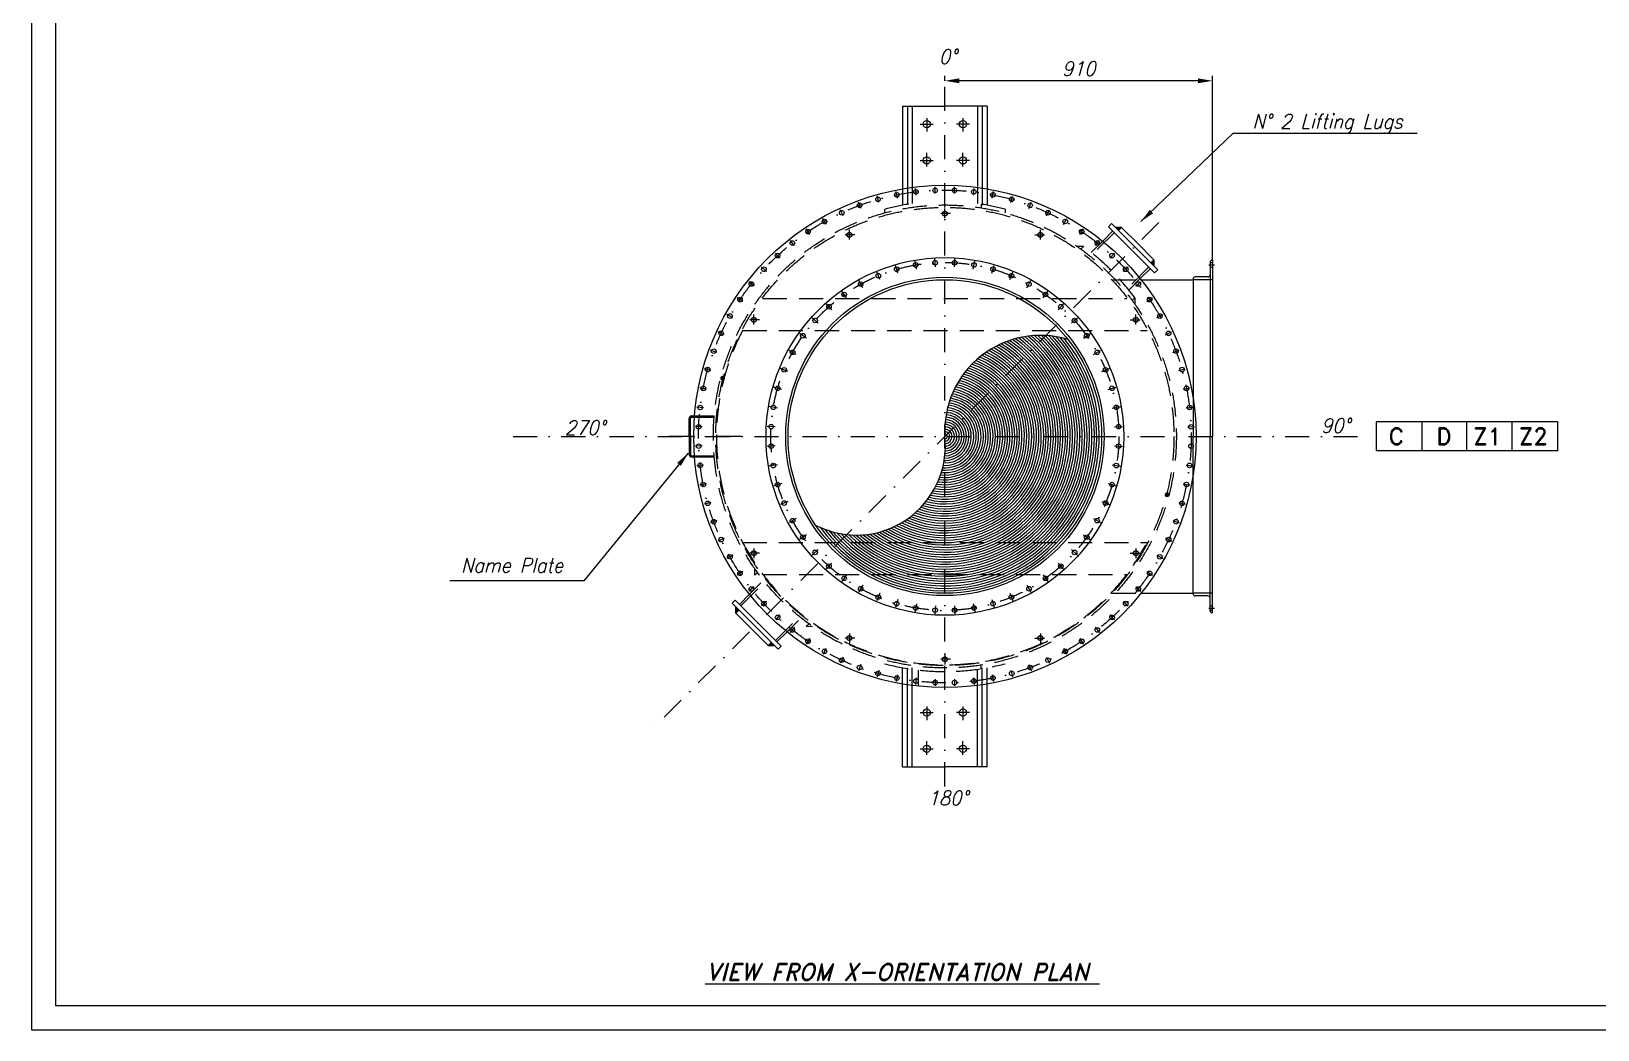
# Model space of a CAD drawing. Extents: x -16931 to 6849, y 1865 to 18685.
# Drawn here: x -16931 to -10437, y 1865 to 6005 of the extents above; entities that cross this region are included whole.
import ezdxf

# ---------------------------------------------------------------- set-up
doc = ezdxf.new("R2010")
doc.units = 0
doc.header["$LTSCALE"] = 200
doc.header["$MEASUREMENT"] = 0
doc.linetypes.add('DASHDOT', pattern=[1, 0.5, -0.25, 0, -0.25])
doc.linetypes.add('DASHED', pattern=[0.75, 0.5, -0.25])
doc.layers.get('0').update_dxf_attribs({"linetype": 'CONTINUOUS'})
doc.layers.get('Defpoints').update_dxf_attribs({"linetype": 'CONTINUOUS'})
for name, color, linetype in [('1', 4, 'CONTINUOUS'), ('ASSIEME', 7, 'CONTINUOUS'), ('QUOTA', 2, 'CONTINUOUS'), ('TABELLE', 3, 'CONTINUOUS')]:
    doc.layers.add(name, color=color, linetype=linetype)
doc.styles.add('PIERO', font='Romand', dxfattribs={"height": 3.5})
doc.styles.add('ROMANS', font='romans.shx', dxfattribs={"width": 0.9, "oblique": 15, "height": 60})
doc.dimstyles.get("Standard").update_dxf_attribs({"dimscale": 0, "dimtxt": 60, "dimasz": 18.75, "dimexe": 5, "dimexo": 0.0625, "dimgap": 5, "dimtad": 1, "dimdec": 0, "dimrnd": 0.5, "dimdsep": 46, "dimtxsty": 'ROMANS', "dimcen": 2.5, "dimaunit": 1, "dimadec": 0, "dimazin": 0, "dimtfac": 0.9, "dimtdec": 0, "dimtix": 1, "dimtmove": 2, "dimatfit": 3, "dimfxl": 1, "dimtolj": 1, "dimarcsym": 0})

# ---------------------------------------------------------------- blocks, each defined once
blk = doc.blocks.new('*D36')
at = {"layer": 'Defpoints', "color": 0, "linetype": 'Continuous'}
for p in [(-13143.5, 5800.1), (-13143.5, 5800.1), (-12033.9, 5056.7)]:
    blk.add_point(p, dxfattribs=at)
at = {"layer": 'QUOTA', "color": 1, "linetype": 'Continuous'}
for p, q in [((-13143.5, 5800.2), (-13143.5, 5820.1)), ((-12033.9, 5056.8), (-12033.9, 5820.1))]:
    blk.add_line(p, q, dxfattribs=at)
at = {"layer": 'QUOTA', "color": 0, "linetype": 'Continuous'}
blk.add_line((-12093.9, 5800.1), (-13083.5, 5800.1), dxfattribs=at)
for points in [[(-13083.5, 5810.1), (-13083.5, 5790.1), (-13143.5, 5800.1)], [(-12093.9, 5810.1), (-12093.9, 5790.1), (-12033.9, 5800.1)]]:
    blk.add_solid(points, dxfattribs=at)
at = {"layer": 'QUOTA', "color": 0, "linetype": 'Continuous', "insert": (-12588.7, 5850.1), "char_height": 60, "attachment_point": 5, "style": 'ROMANS'}
blk.add_mtext('\\A1;910', dxfattribs=at)

msp = doc.modelspace()

# ---------------------------------------------------------------- hatches: boundary and pattern name
at = {"layer": 'ASSIEME', "linetype": 'Continuous'}
for points in [[(-12435.9, 5191.7), (-12423.6, 5179.4), (-12410.9, 5192.2)], [(-12276.6, 5057.8), (-12289.3, 5045.1), (-12277, 5032.8)], [(-14010.4, 3592.7), (-13997.6, 3605.4), (-14009.9, 3617.6)], [(-13851.1, 3458.8), (-13863.3, 3471.1), (-13876, 3458.3)]]:
    msp.add_hatch(color=0, dxfattribs=at).paths.add_polyline_path(points)

# ---------------------------------------------------------------- linework, layer by layer
at = {"color": 0}
msp.add_line((-16831.4, 18585.2), (-16831.4, 1963.5), dxfattribs=at)
msp.add_lwpolyline([(-16831.4, 2065.2), (-16831.4, 1965.2), (6748.6, 1965.2)], dxfattribs=at)
at = {"layer": '1', "color": 0, "linetype": 'Continuous', "ltscale": 100}
for p, q in [((-11353, 4265.2), (-11353, 4385.2)), ((-11163.8, 4385.2), (-11353, 4385.2)), ((-10979.7, 4385.2), (-11163.8, 4385.2)), ((-11163.8, 4265.2), (-11163.8, 4385.2)), ((-10979.7, 4265.2), (-10979.7, 4385.2)), ((-10790.5, 4385.2), (-10979.7, 4385.2)), ((-10979.7, 4265.2), (-10979.7, 4385.2)), ((-10601.2, 4385.2), (-10790.5, 4385.2)), ((-10790.5, 4265.2), (-10790.5, 4385.2)), ((-10601.2, 4265.2), (-10601.2, 4385.2)), ((-11163.8, 4265.2), (-11353, 4265.2)), ((-10979.7, 4265.2), (-11163.8, 4265.2)), ((-10790.5, 4265.2), (-10979.7, 4265.2)), ((-10601.2, 4265.2), (-10790.5, 4265.2))]:
    msp.add_line(p, q, dxfattribs=at)
at = {"layer": 'ASSIEME', "color": 0, "linetype": 'DASHDOT'}
for p, q in [((-13143.5, 2874), (-13143.5, 5813)), ((-13245.8, 5620.2), (-13191.5, 5620.2)), ((-13218.5, 5645.7), (-13218.5, 5589.2)), ((-13041.1, 5620.2), (-13095.5, 5620.2)), ((-13068.5, 5645.7), (-13068.5, 5589.2)), ((-13245.8, 5470.2), (-13191.5, 5470.2)), ((-13218.5, 5444.8), (-13218.5, 5501.3)), ((-13041.1, 5470.2), (-13095.5, 5470.2)), ((-13068.5, 5444.8), (-13068.5, 5501.3)), ((-13393.5, 5267.6), (-13393.5, 5252.1)), ((-12893.5, 5267.6), (-12893.5, 5252.1)), ((-12255.7, 5213), (-14368, 3100.7)), ((-13412.9, 4975.8), (-13426, 5007.3)), ((-13338.4, 5001.9), (-13347.8, 5034.6)), ((-13261.4, 5019.4), (-13267.1, 5053)), ((-13182.9, 5028.3), (-13184.9, 5062.3)), ((-13104, 5028.3), (-13102.1, 5062.3)), ((-13025.5, 5019.4), (-13019.8, 5053)), ((-12948.5, 5001.9), (-12939.1, 5034.6)), ((-12874, 4975.8), (-12861, 5007.3)), ((-13484.1, 4941.5), (-13500.6, 4971.4)), ((-12802.9, 4941.5), (-12786.4, 4971.4)), ((-13612.7, 4850.3), (-13635.4, 4875.7)), ((-13550.9, 4899.5), (-13570.7, 4927.3)), ((-12736, 4899.5), (-12716.3, 4927.3)), ((-12674.3, 4850.3), (-12651.6, 4875.7)), ((-13668.5, 4794.4), (-13693.9, 4817.2)), ((-12618.4, 4794.4), (-12593, 4817.2)), ((-13717.7, 4732.7), (-13745.5, 4752.4)), ((-12569.2, 4732.7), (-12541.4, 4752.4)), ((-13759.7, 4665.8), (-13789.6, 4682.3)), ((-12527.2, 4665.8), (-12497.4, 4682.3)), ((-13794, 4594.7), (-13825.5, 4607.7)), ((-12492.9, 4594.7), (-12461.4, 4607.7)), ((-13820.1, 4520.2), (-13852.8, 4529.6)), ((-12466.8, 4520.2), (-12434.1, 4529.6)), ((-13837.7, 4443.2), (-13871.3, 4448.9)), ((-12449.3, 4443.2), (-12415.7, 4448.9)), ((-13846.5, 4364.7), (-13880.5, 4366.6)), ((-12440.4, 4364.7), (-12406.4, 4366.6)), ((-14933.9, 4325.2), (-11353, 4325.2)), ((-13986.2, 4325.2), (-14361.1, 4325.2)), ((-13846.5, 4285.8), (-13880.5, 4283.8)), ((-12440.4, 4285.8), (-12406.4, 4283.8)), ((-13837.7, 4207.3), (-13871.3, 4201.6)), ((-12449.3, 4207.3), (-12415.7, 4201.6)), ((-13820.1, 4130.3), (-13852.8, 4120.9)), ((-12466.8, 4130.3), (-12434.1, 4120.9)), ((-13794, 4055.8), (-13825.5, 4042.7)), ((-12492.9, 4055.8), (-12461.4, 4042.7)), ((-13759.7, 3984.6), (-13789.6, 3968.1)), ((-12527.2, 3984.6), (-12497.4, 3968.1)), ((-13717.7, 3917.8), (-13745.5, 3898.1)), ((-12569.2, 3917.8), (-12541.4, 3898.1)), ((-13668.5, 3856), (-13693.9, 3833.3)), ((-12618.4, 3856), (-12593, 3833.3)), ((-13612.7, 3800.2), (-13635.4, 3774.8)), ((-12674.3, 3800.2), (-12651.6, 3774.8)), ((-13550.9, 3751), (-13570.7, 3723.2)), ((-13484.1, 3709), (-13500.6, 3679.1)), ((-12802.9, 3709), (-12786.4, 3679.1)), ((-12736, 3751), (-12716.3, 3723.2)), ((-13412.9, 3674.7), (-13426, 3643.2)), ((-13338.4, 3648.6), (-13347.8, 3615.9)), ((-12948.5, 3648.6), (-12939.1, 3615.9)), ((-12874, 3674.7), (-12861, 3643.2)), ((-13261.4, 3631), (-13267.1, 3597.4)), ((-13182.9, 3622.2), (-13184.9, 3588.2)), ((-13104, 3622.2), (-13102.1, 3588.2)), ((-13025.5, 3631), (-13019.8, 3597.4)), ((-13218.5, 3205.7), (-13218.5, 3149.2)), ((-13068.5, 3205.7), (-13068.5, 3149.2)), ((-13245.8, 3180.2), (-13191.5, 3180.2)), ((-13041.1, 3180.2), (-13095.5, 3180.2)), ((-13218.5, 3004.8), (-13218.5, 3061.3)), ((-13068.5, 3004.8), (-13068.5, 3061.3)), ((-13245.8, 3030.2), (-13191.5, 3030.2)), ((-13041.1, 3030.2), (-13095.5, 3030.2))]:
    msp.add_line(p, q, dxfattribs=at)
at = {"layer": 'ASSIEME', "color": 0, "linetype": 'Continuous'}
for p, q in [((-13318.5, 5695.2), (-13318.5, 5351.9)), ((-13318.5, 5695.2), (-13143.5, 5695.2)), ((-13298.5, 5695.2), (-13298.5, 5355.1)), ((-13278.5, 5695.2), (-13278.5, 5358)), ((-12968.5, 5695.2), (-13143.5, 5695.2)), ((-13008.5, 5695.2), (-13008.5, 5362)), ((-12988.5, 5695.2), (-12988.5, 5352.7)), ((-12968.5, 5695.2), (-12968.5, 5351.9)), ((-13340, 5313.5), (-13345.5, 5340.8)), ((-13261.9, 5325.9), (-13265.2, 5353.5)), ((-13183, 5332.1), (-13184.1, 5359.9)), ((-13103.9, 5332.1), (-13102.8, 5359.9)), ((-13025, 5325.9), (-13021.8, 5353.5)), ((-12946.9, 5313.5), (-12941.5, 5340.8)), ((-13565.3, 5240.3), (-13577, 5265.6)), ((-13492.2, 5270.6), (-13501.9, 5296.7)), ((-13417, 5295.1), (-13424.5, 5321.8)), ((-12869.9, 5295.1), (-12862.4, 5321.8)), ((-12794.7, 5270.6), (-12785.1, 5296.7)), ((-12721.6, 5240.3), (-12710, 5265.6)), ((-13635.8, 5204.4), (-13649.4, 5228.7)), ((-12651.1, 5204.4), (-12637.5, 5228.7)), ((-12451.9, 5207.7), (-12464.6, 5195)), ((-12451.9, 5207.7), (-12356.5, 5112.3)), ((-13767.3, 5116.6), (-13784.5, 5138.4)), ((-13703.3, 5163.1), (-13718.7, 5186.2)), ((-12583.6, 5163.1), (-12568.2, 5186.2)), ((-12519.6, 5116.6), (-12502.4, 5138.4)), ((-12447, 5177.3), (-12488.9, 5135.4)), ((-12464.6, 5195), (-12369.2, 5099.5)), ((-12410.9, 5192.2), (-12435.9, 5191.7)), ((-12410.9, 5192.2), (-12423.6, 5179.4)), ((-12410.9, 5192.2), (-12343.7, 5125)), ((-13827.5, 5065.2), (-13846.3, 5085.6)), ((-12459.5, 5065.2), (-12440.6, 5085.6)), ((-12273.7, 5004.1), (-12369.2, 5099.5)), ((-12261, 5016.8), (-12356.5, 5112.3)), ((-12276.6, 5057.8), (-12343.7, 5125)), ((-13883.4, 5009.2), (-13903.8, 5028.1)), ((-12403.5, 5009.2), (-12383.1, 5028.1)), ((-12291.4, 5021.7), (-12333.3, 4979.8)), ((-12276.6, 5057.8), (-12289.3, 5045.1)), ((-12276.6, 5057.8), (-12277, 5032.8)), ((-12261, 5016.8), (-12273.7, 5004.1)), ((-12048.9, 5036.8), (-12025.8, 5036.8)), ((-12043.9, 5047.8), (-12043.9, 4325.3)), ((-12033.9, 5056.8), (-12034.9, 5056.8)), ((-12033.9, 5056.8), (-12033.9, 4975.3)), ((-13934.8, 4949.1), (-13956.6, 4966.3)), ((-12352.1, 4949.1), (-12330.3, 4966.3)), ((-12330.1, 4975.3), (-12113.9, 4975.3)), ((-12113.9, 4976.3), (-12113.9, 4975.3)), ((-12113.9, 4975.3), (-12113.9, 4325.3)), ((-12052.9, 4986.8), (-12104.9, 4986.8)), ((-12033.9, 4975.3), (-12033.9, 4325.3)), ((-13981.3, 4885.1), (-14004.4, 4900.5)), ((-12305.6, 4885.1), (-12282.5, 4900.5)), ((-14022.6, 4817.6), (-14046.9, 4831.2)), ((-12264.3, 4817.6), (-12240, 4831.2)), ((-14058.6, 4747.1), (-14083.8, 4758.7)), ((-12228.4, 4747.1), (-12203.1, 4758.7)), ((-14088.8, 4674), (-14114.9, 4683.6)), ((-12198.1, 4674), (-12172, 4683.6)), ((-14113.3, 4598.8), (-14140, 4606.3)), ((-12173.6, 4598.8), (-12146.9, 4606.3)), ((-14131.8, 4521.8), (-14159, 4527.2)), ((-12155.2, 4521.8), (-12127.9, 4527.2)), ((-14144.1, 4443.7), (-14171.7, 4446.9)), ((-12142.8, 4443.7), (-12115.2, 4446.9)), ((-14150.3, 4364.8), (-14178.1, 4365.9)), ((-12136.6, 4364.8), (-12108.8, 4365.9)), ((-12113.9, 3675.3), (-12113.9, 4325.3)), ((-12043.9, 3602.8), (-12043.9, 4325.3)), ((-12033.9, 3675.3), (-12033.9, 4325.3)), ((-14150.3, 4285.7), (-14178.1, 4284.6)), ((-14144.1, 4206.8), (-14171.7, 4203.5)), ((-12142.8, 4206.8), (-12115.2, 4203.5)), ((-14131.8, 4128.7), (-14159, 4123.2)), ((-12155.2, 4128.7), (-12127.9, 4123.2)), ((-14113.3, 4051.7), (-14140, 4044.2)), ((-12173.6, 4051.7), (-12146.9, 4044.2)), ((-14088.8, 3976.5), (-14114.9, 3966.9)), ((-12198.1, 3976.5), (-12172, 3966.9)), ((-14058.6, 3903.4), (-14083.8, 3891.7)), ((-12228.4, 3903.4), (-12203.1, 3891.7)), ((-14022.6, 3832.9), (-14046.9, 3819.3)), ((-12264.3, 3832.9), (-12240, 3819.3)), ((-13981.3, 3765.4), (-14004.4, 3750)), ((-12305.6, 3765.4), (-12282.5, 3750)), ((-14025.9, 3633.7), (-14013.2, 3646.4)), ((-14013.2, 3646.4), (-13917.7, 3551)), ((-13995.5, 3628.7), (-13953.6, 3670.7)), ((-13934.8, 3701.4), (-13956.6, 3684.2)), ((-13883.4, 3641.2), (-13903.8, 3622.4)), ((-12403.5, 3641.2), (-12383.1, 3622.4)), ((-12352.1, 3701.4), (-12330.3, 3684.2)), ((-12330.1, 3675.3), (-12113.9, 3675.3)), ((-12113.9, 3674.3), (-12113.9, 3675.3)), ((-12052.9, 3663.8), (-12104.9, 3663.8)), ((-12033.9, 3593.8), (-12033.9, 3675.3)), ((-14025.9, 3633.7), (-13930.5, 3538.2)), ((-14010.4, 3592.7), (-14009.9, 3617.6)), ((-14010.4, 3592.7), (-13997.6, 3605.4)), ((-14010.4, 3592.7), (-13943.2, 3525.5)), ((-13827.5, 3585.3), (-13846.3, 3564.9)), ((-12459.5, 3585.3), (-12440.6, 3564.9)), ((-12048.9, 3613.8), (-12025.8, 3613.8)), ((-12033.9, 3593.8), (-12034.9, 3593.8)), ((-13876, 3458.3), (-13943.2, 3525.5)), ((-13835, 3442.8), (-13930.5, 3538.2)), ((-13822.3, 3455.5), (-13917.7, 3551)), ((-13840, 3473.2), (-13798, 3515.1)), ((-13767.3, 3533.9), (-13784.5, 3512.1)), ((-12519.6, 3533.9), (-12502.4, 3512.1)), ((-13876, 3458.3), (-13863.3, 3471.1)), ((-13876, 3458.3), (-13851.1, 3458.8)), ((-13835, 3442.8), (-13822.3, 3455.5)), ((-13703.3, 3487.4), (-13718.7, 3464.3)), ((-13635.8, 3446.1), (-13649.4, 3421.8)), ((-12651.1, 3446.1), (-12637.5, 3421.8)), ((-12583.6, 3487.4), (-12568.2, 3464.3)), ((-13565.3, 3410.1), (-13577, 3384.9)), ((-13492.2, 3379.9), (-13501.9, 3353.8)), ((-12794.7, 3379.9), (-12785.1, 3353.8)), ((-12721.6, 3410.1), (-12710, 3384.9)), ((-13417, 3355.4), (-13424.5, 3328.7)), ((-13340, 3336.9), (-13345.5, 3309.7)), ((-13318.5, 2955.2), (-13318.5, 3366.1)), ((-13298.5, 2955.2), (-13298.5, 3366.1)), ((-13278.5, 2955.2), (-13278.5, 3366.1)), ((-13261.9, 3324.6), (-13265.2, 3297)), ((-13183, 3318.4), (-13184.1, 3290.6)), ((-13103.9, 3318.4), (-13102.8, 3290.6)), ((-13025, 3324.6), (-13021.8, 3297)), ((-13008.5, 2955.2), (-13008.5, 3359.6)), ((-12988.5, 2955.2), (-12988.5, 3366.1)), ((-12968.5, 2955.2), (-12968.5, 3366.1)), ((-12946.9, 3336.9), (-12941.5, 3309.7)), ((-12869.9, 3355.4), (-12862.4, 3328.7)), ((-13318.5, 2955.2), (-13143.5, 2955.2)), ((-12968.5, 2955.2), (-13143.5, 2955.2))]:
    msp.add_line(p, q, dxfattribs=at)
at = {"layer": 'ASSIEME', "color": 0, "linetype": 'DASHED'}
for p, q in [((-13318.5, 5351.9), (-13318.5, 5284.4)), ((-13298.5, 5355.1), (-13298.5, 5287.8)), ((-13278.5, 5358), (-13278.5, 5290.9)), ((-13008.5, 5358), (-13008.5, 5290.9)), ((-12988.5, 5355.1), (-12988.5, 5284.4)), ((-12968.5, 5351.9), (-12968.5, 5284.4)), ((-13143.5, 5232.3), (-13143.5, 5270.4)), ((-13143.5, 5230.1), (-13143.5, 5267.5)), ((-12993.5, 5288.6), (-12993.5, 5273.5)), ((-13120.5, 5249.2), (-13160.8, 5249.2)), ((-13516.5, 5161.2), (-13556.8, 5161.2)), ((-13539.5, 5144.3), (-13539.5, 5182.4)), ((-13539.5, 5142.1), (-13539.5, 5179.5)), ((-12770.4, 5161.2), (-12730.1, 5161.2)), ((-12747.5, 5144.3), (-12747.5, 5182.4)), ((-12747.5, 5142.1), (-12747.5, 5179.5)), ((-12488.9, 5135.4), (-12536.2, 5088.1)), ((-12440.6, 5170.9), (-12529.9, 5081.7)), ((-12568.3, 5112.5), (-12594.9, 5113)), ((-12568.3, 5112.5), (-12579, 5101.8)), ((-12297.8, 5028.1), (-12387, 4938.9)), ((-12043.9, 5046.3), (-12033.9, 5046.3)), ((-12043.9, 5027.3), (-12033.9, 5027.3)), ((-12453.1, 4975.2), (-12332.1, 4975.2)), ((-12333.3, 4979.8), (-12380.7, 4932.5)), ((-12033.9, 4975.3), (-12113.9, 4975.3)), ((-13898.2, 4897.2), (-12388.7, 4897.2)), ((-12356.2, 4900.4), (-12366.9, 4889.7)), ((-12356.2, 4900.4), (-12355.7, 4873.8)), ((-13912.5, 4809.2), (-13952.8, 4809.2)), ((-13935.5, 4792.3), (-13935.5, 4830.4)), ((-13935.5, 4790.1), (-13935.5, 4827.5)), ((-12374.4, 4809.2), (-12334.1, 4809.2)), ((-12351.5, 4792.3), (-12351.5, 4830.4)), ((-12351.5, 4790.1), (-12351.5, 4827.5)), ((-13982, 4765.2), (-12304.9, 4765.2)), ((-14203.5, 4325.2), (-14203.5, 4400.2)), ((-14198.5, 4325.2), (-14198.5, 4400.2)), ((-14193.5, 4410.2), (-14099.7, 4410.2)), ((-14193.5, 4405.2), (-14099.7, 4405.2)), ((-14203.5, 4325.2), (-14203.5, 4250.2)), ((-14198.5, 4325.2), (-14198.5, 4250.2)), ((-14193.5, 4245.2), (-14099.7, 4245.2)), ((-14193.5, 4240.2), (-14099.7, 4240.2)), ((-13982, 3885.2), (-12304.9, 3885.2)), ((-13912.5, 3841.2), (-13952.8, 3841.2)), ((-13935.5, 3860.4), (-13935.5, 3823)), ((-13935.5, 3858.2), (-13935.5, 3820.1)), ((-12374.4, 3841.2), (-12334.1, 3841.2)), ((-12351.5, 3860.4), (-12351.5, 3823)), ((-12351.5, 3858.2), (-12351.5, 3820.1)), ((-13930.8, 3750.1), (-13931.3, 3776.6)), ((-13989.2, 3622.4), (-13899.9, 3711.6)), ((-13953.6, 3670.7), (-13906.3, 3718)), ((-13930.8, 3750.1), (-13920, 3760.8)), ((-13898.2, 3753.2), (-12388.7, 3753.2)), ((-12451.1, 3675.3), (-12330.1, 3675.3)), ((-12033.9, 3675.3), (-12113.9, 3675.3)), ((-12043.9, 3623.3), (-12033.9, 3623.3)), ((-12043.9, 3604.3), (-12033.9, 3604.3)), ((-13846.3, 3479.5), (-13757.1, 3568.8)), ((-13798, 3515.1), (-13750.7, 3562.4)), ((-13718.6, 3538), (-13707.9, 3548.7)), ((-13718.6, 3538), (-13692.1, 3537.4)), ((-13539.5, 3508.4), (-13539.5, 3471)), ((-12747.5, 3508.4), (-12747.5, 3471)), ((-13516.5, 3489.2), (-13556.8, 3489.2)), ((-13539.5, 3506.2), (-13539.5, 3468.1)), ((-12770.4, 3489.2), (-12730.1, 3489.2)), ((-12747.5, 3506.2), (-12747.5, 3468.1)), ((-13120.5, 3401.2), (-13160.8, 3401.2)), ((-13143.5, 3420.4), (-13143.5, 3383)), ((-13143.5, 3418.2), (-13143.5, 3380.1)), ((-13253.5, 3356.5), (-13253.5, 3289.6)), ((-12993.5, 3361.8), (-12993.5, 3377))]:
    msp.add_line(p, q, dxfattribs=at)
at = {"layer": 'ASSIEME', "color": 0, "linetype": 'Continuous'}
for centre, radius in [((-13218.5, 5620.2), 15), ((-13068.5, 5620.2), 15), ((-13218.5, 5470.2), 15), ((-13068.5, 5470.2), 15), ((-13143.5, 4325.2), 1041.5), ((-13342.7, 5327.1), 9.5), ((-13263.5, 5339.7), 9.5), ((-13183.6, 5346), 9.5), ((-13103.4, 5346), 9.5), ((-13023.4, 5339.7), 9.5), ((-12944.2, 5327.1), 9.5), ((-13571.1, 5252.9), 9.5), ((-13497, 5283.6), 9.5), ((-13420.7, 5308.4), 9.5), ((-12866.2, 5308.4), 9.5), ((-12789.9, 5283.6), 9.5), ((-12715.8, 5252.9), 9.5), ((-13642.6, 5216.5), 9.5), ((-12644.3, 5216.5), 9.5), ((-13775.9, 5127.4), 9.5), ((-13711, 5174.6), 9.5), ((-12575.9, 5174.6), 9.5), ((-12511.1, 5127.4), 9.5), ((-13143.5, 4325.2), 741.5), ((-13836.9, 5075.4), 9.5), ((-12450.1, 5075.4), 9.5), ((-13893.6, 5018.6), 9.5), ((-13419.6, 4991.8), 9.5), ((-13343.2, 5018.5), 9.5), ((-13264.3, 5036.5), 9.5), ((-13183.9, 5045.6), 9.5), ((-13103, 5045.6), 9.5), ((-13022.6, 5036.5), 9.5), ((-12943.7, 5018.5), 9.5), ((-12867.4, 4991.8), 9.5), ((-12393.4, 5018.6), 9.5), ((-13945.7, 4957.6), 9.5), ((-13143.5, 4325.2), 660), ((-13143.5, 4325.2), 650), ((-13492.5, 4956.7), 9.5), ((-12794.5, 4956.7), 9.5), ((-12341.3, 4957.6), 9.5), ((-13992.8, 4892.8), 9.5), ((-13624.2, 4863.2), 9.5), ((-13561, 4913.7), 9.5), ((-12726, 4913.7), 9.5), ((-12662.7, 4863.2), 9.5), ((-12294.1, 4892.8), 9.5), ((-14034.7, 4824.4), 9.5), ((-13681.4, 4806), 9.5), ((-12605.5, 4806), 9.5), ((-12252.2, 4824.4), 9.5), ((-14071.1, 4752.9), 9.5), ((-13731.9, 4742.8), 9.5), ((-12555, 4742.8), 9.5), ((-12215.8, 4752.9), 9.5), ((-14101.8, 4678.8), 9.5), ((-13774.9, 4674.2), 9.5), ((-12512, 4674.2), 9.5), ((-12185.1, 4678.8), 9.5), ((-14126.6, 4602.5), 9.5), ((-12160.3, 4602.5), 9.5), ((-13810, 4601.3), 9.5), ((-12476.9, 4601.3), 9.5), ((-14145.3, 4524.5), 9.5), ((-13836.8, 4525), 9.5), ((-12450.2, 4525), 9.5), ((-12141.6, 4524.5), 9.5), ((-14157.9, 4445.3), 9.5), ((-13854.8, 4446.1), 9.5), ((-12432.2, 4446.1), 9.5), ((-12129, 4445.3), 9.5), ((-14164.2, 4365.3), 9.5), ((-13863.8, 4365.7), 9.5), ((-12423.1, 4365.7), 9.5), ((-12122.8, 4365.3), 9.5), ((-14164.2, 4285.1), 9.5), ((-13863.8, 4284.8), 9.5), ((-12423.1, 4284.8), 9.5), ((-12122.8, 4285.1), 9.5), ((-14157.9, 4205.2), 9.5), ((-13854.8, 4204.4), 9.5), ((-12432.2, 4204.4), 9.5), ((-12129, 4205.2), 9.5), ((-14145.3, 4126), 9.5), ((-13836.8, 4125.5), 9.5), ((-12450.2, 4125.5), 9.5), ((-12141.6, 4126), 9.5), ((-14126.6, 4048), 9.5), ((-13810, 4049.1), 9.5), ((-12476.9, 4049.1), 9.5), ((-12160.3, 4048), 9.5), ((-14101.8, 3971.7), 9.5), ((-13774.9, 3976.2), 9.5), ((-12512, 3976.2), 9.5), ((-12185.1, 3971.7), 9.5), ((-14071.1, 3897.6), 9.5), ((-13731.9, 3907.7), 9.5), ((-12555, 3907.7), 9.5), ((-12215.8, 3897.6), 9.5), ((-14034.7, 3826.1), 9.5), ((-13681.4, 3844.5), 9.5), ((-12605.5, 3844.5), 9.5), ((-12252.2, 3826.1), 9.5), ((-13992.8, 3757.7), 9.5), ((-13624.2, 3787.3), 9.5), ((-12662.7, 3787.3), 9.5), ((-12294.1, 3757.7), 9.5), ((-13945.7, 3692.8), 9.5), ((-13561, 3736.8), 9.5), ((-13492.5, 3693.8), 9.5), ((-12794.5, 3693.8), 9.5), ((-12726, 3736.8), 9.5), ((-12341.3, 3692.8), 9.5), ((-13893.6, 3631.8), 9.5), ((-13419.6, 3658.7), 9.5), ((-13343.2, 3631.9), 9.5), ((-12943.7, 3631.9), 9.5), ((-12867.4, 3658.7), 9.5), ((-12393.4, 3631.8), 9.5), ((-13836.9, 3575.1), 9.5), ((-13264.3, 3613.9), 9.5), ((-13183.9, 3604.9), 9.5), ((-13103, 3604.9), 9.5), ((-13022.6, 3613.9), 9.5), ((-12450.1, 3575.1), 9.5), ((-13775.9, 3523), 9.5), ((-12511.1, 3523), 9.5), ((-13711, 3475.9), 9.5), ((-13642.6, 3434), 9.5), ((-12644.3, 3434), 9.5), ((-12575.9, 3475.9), 9.5), ((-13571.1, 3397.6), 9.5), ((-12715.8, 3397.6), 9.5), ((-13497, 3366.9), 9.5), ((-13420.7, 3342.1), 9.5), ((-13342.7, 3323.4), 9.5), ((-13263.5, 3310.8), 9.5), ((-13183.6, 3304.5), 9.5), ((-13103.4, 3304.5), 9.5), ((-13023.4, 3310.8), 9.5), ((-12944.2, 3323.4), 9.5), ((-12866.2, 3342.1), 9.5), ((-12789.9, 3366.9), 9.5), ((-13218.5, 3180.2), 15), ((-13068.5, 3180.2), 15), ((-13218.5, 3030.2), 15), ((-13068.5, 3030.2), 15)]:
    msp.add_circle(centre, radius, dxfattribs=at)
at = {"layer": 'ASSIEME', "color": 0, "linetype": 'DASHDOT'}
for radius in [1021.5, 721.5]:
    msp.add_circle((-13143.5, 4325.2), radius, dxfattribs=at)
at = {"layer": 'ASSIEME', "color": 0, "linetype": 'DASHED'}
for centre, radius in [((-13143.5, 4325.2), 960), ((-13143.5, 4325.2), 950), ((-13143.5, 5249.2), 10), ((-13539.5, 5161.2), 10), ((-12747.5, 5161.2), 10), ((-13935.5, 4809.2), 10), ((-12351.5, 4809.2), 10), ((-13935.5, 3841.2), 10), ((-12351.5, 3841.2), 10), ((-13539.5, 3489.2), 10), ((-12747.5, 3489.2), 10), ((-13143.5, 3401.2), 10)]:
    msp.add_circle(centre, radius, dxfattribs=at)
for centre, radius, start, end in [((-13143.5, 4325.2), 975, 98.84988, 104.85717), ((-13143.5, 4325.2), 975, 75.14283, 81.15012), ((-13143.5, 4325.2), 975, 45, 53.84988), ((-13143.5, 4325.2), 975, 36.15012, 45), ((-13143.5, 4325.2), 947, 152.31404, 207.68596), ((-14193.5, 4400.2), 10, 90, 180), ((-14193.5, 4400.2), 5, 90, 180), ((-14193.5, 4250.2), 10, 180, 270), ((-14193.5, 4250.2), 5, 180, 270), ((-13143.5, 4325.2), 947, 207.6542, 332.31404), ((-13143.5, 4325.2), 975, 255.14283, 284.85717)]:
    msp.add_arc(centre, radius, start, end, dxfattribs=at)
at = {"layer": 'ASSIEME', "color": 0, "linetype": 'Continuous'}
for centre, radius, start, end in [((-12034.9, 5047.8), 9, 90, 180), ((-12104.9, 4977.8), 9, 90, 180), ((-12052.9, 4995.8), 9, 270, 0), ((-13143.5, 4325.2), 610, 220.45334, 43.02242), ((-13143.5, 4325.2), 600, 221.81251, 44.13693), ((-13143.5, 4325.2), 590, 223.12797, 45.22697), ((-13143.5, 4325.2), 580, 224.40432, 46.29444), ((-13143.5, 4325.2), 570, 225.64543, 47.34104), ((-13143.5, 4325.2), 560, 226.85462, 48.36829), ((-13143.5, 4325.2), 550, 228.03473, 49.37753), ((-13143.5, 4325.2), 640, 216.05195, 39.50857), ((-13143.5, 4325.2), 630, 217.58059, 40.71094), ((-13143.5, 4325.2), 620, 219.04495, 41.88126), ((-13143.5, 4325.2), 540, 229.18822, 50.36997), ((-13143.5, 4325.2), 530, 230.31726, 51.34671), ((-13143.5, 4325.2), 520, 231.42376, 52.30874), ((-13143.5, 4325.2), 510, 232.50939, 53.25697), ((-13143.5, 4325.2), 500, 233.57568, 54.19223), ((-13143.5, 4325.2), 490, 234.62396, 55.11526), ((-13143.5, 4325.2), 480, 235.65546, 56.02678), ((-13143.5, 4325.2), 470, 236.67127, 56.92742), ((-13143.5, 4325.2), 460, 237.6724, 57.81778), ((-13143.5, 4325.2), 450, 238.65976, 58.69841), ((-13143.5, 4325.2), 440, 239.63418, 59.56982), ((-13143.5, 4325.2), 430, 240.59643, 60.4325), ((-13143.5, 4325.2), 420, 241.54722, 61.28689), ((-13143.5, 4325.2), 410, 242.48719, 62.13341), ((-13143.5, 4325.2), 400, 243.41697, 62.97245), ((-13143.5, 4325.2), 390, 244.33709, 63.80438), ((-13143.5, 4325.2), 380, 245.24811, 64.62956), ((-13143.5, 4325.2), 370, 246.15049, 65.44831), ((-13143.5, 4325.2), 360, 247.0447, 66.26094), ((-13143.5, 4325.2), 350, 247.93117, 67.06775), ((-13143.5, 4325.2), 340, 248.81031, 67.86902), ((-13143.5, 4325.2), 330, 249.68249, 68.66501), ((-13143.5, 4325.2), 320, 250.54808, 69.45598), ((-13143.5, 4325.2), 310, 251.40741, 70.24217), ((-13143.5, 4325.2), 300, 252.26081, 71.02381), ((-13143.5, 4325.2), 290, 253.10859, 71.80112), ((-13143.5, 4325.2), 280, 253.95104, 72.57432), ((-13143.5, 4325.2), 270, 254.78843, 73.3436), ((-13143.5, 4325.2), 260, 255.62103, 74.10916), ((-13143.5, 4325.2), 250, 256.4491, 74.8712), ((-13143.5, 4325.2), 240, 257.27288, 75.62989), ((-13143.5, 4325.2), 230, 258.0926, 76.3854), ((-13143.5, 4325.2), 220, 258.90849, 77.13791), ((-13143.5, 4325.2), 210, 259.72077, 77.88759), ((-13143.5, 4325.2), 200, 260.52963, 78.63458), ((-13143.5, 4325.2), 190, 261.3353, 79.37904), ((-13143.5, 4325.2), 180, 262.13795, 80.12113), ((-13143.5, 4325.2), 170, 262.93778, 80.86099), ((-13143.5, 4325.2), 160, 263.73497, 81.59876), ((-13143.5, 4325.2), 150, 264.52971, 82.33458), ((-13143.5, 4325.2), 140, 265.32216, 83.06858), ((-13143.5, 4325.2), 130, 266.1125, 83.80091), ((-13143.5, 4325.2), 120, 266.90089, 84.53168), ((-13143.5, 4325.2), 110, 267.6875, 85.26103), ((-13143.5, 4325.2), 100, 268.47248, 85.98909), ((-13143.5, 4325.2), 90, 269.25599, 86.71597), ((-13143.5, 4325.2), 30, 273.93467, 91.05938), ((-13143.5, 4325.2), 40, 273.15681, 90.33701), ((-13143.5, 4325.2), 80, 270.03818, 87.4418), ((-13143.5, 4325.2), 50, 272.37838, 89.61419), ((-13143.5, 4325.2), 70, 270.81921, 88.1667), ((-13143.5, 4325.2), 60, 271.59923, 88.89079), ((-13143.5, 4325.2), 20, 274.66832, 97.82038), ((-13143.5, 4325.2), 10, 273.94653, 97.04324), ((-12104.9, 3672.8), 9, 180, 270), ((-12052.9, 3654.8), 9, 360, 90), ((-12034.9, 3602.8), 9, 180, 270)]:
    msp.add_arc(centre, radius, start, end, dxfattribs=at)
at = {"layer": 'Defpoints', "color": 0, "linetype": 'ByBlock'}
for p in [(-12286.1, 4448.4), (-11109.1, 4265.2), (-10965.3, 4249.1)]:
    msp.add_point(p, dxfattribs=at)
at = {"layer": 'QUOTA', "color": 0, "linetype": 'Continuous', "const_width": 10}
for points in [[(-14059.9, 4567.1, 1), (-14069.9, 4567.1, 1)], [(-12227, 4083.4, 1), (-12217, 4083.4, 1)]]:
    msp.add_lwpolyline(points, format="xyb", close=True, dxfattribs=at)
at = {"layer": 'QUOTA', "color": 0, "linetype": 'Continuous'}
for centre, radius, start, end in [((-12747.1, 4347.6), 397, 73.31676, 183.22486), ((-13510, 4285), 368.7, 242.63065, 6.26624)]:
    msp.add_arc(centre, radius, start, end, dxfattribs=at)
at = {"layer": 'TABELLE', "color": 0}
for points in [[(6848.6, 18685.2), (-16931.4, 18685.2), (-16931.4, 1963.5)], [(-16931.4, 2065.2), (-16931.4, 1865.2), (6848.6, 1865.2)]]:
    msp.add_lwpolyline(points, dxfattribs=at)

# ---------------------------------------------------------------- texts
at = {"color": 0, "linetype": 'ByBlock', "char_height": 60, "attachment_point": 5, "style": 'ROMANS'}
for s, insert in [('0°', (-13131.1, 5900.5)), ('N° 2 Lifting Lugs', (-11557.1, 5621.8)), ('270°', (-14635.4, 4361.4)), ('90°', (-11523.3, 4370.3)), ('Name Plate ', (-14938.6, 3790.8)), ('180°', (-13131.1, 2826))]:
    msp.add_mtext(s, dxfattribs=dict(at, insert=insert))
at = {"layer": '1', "color": 0, "style": 'PIERO'}
for s, p in [('C', (-11303, 4290.7)), ('D', (-11105.2, 4290.7)), ('Z1', (-10952.7, 4290.7)), ('Z2', (-10763.4, 4290.7))]:
    msp.add_text(s, height=70, dxfattribs=at).set_placement(p)
at = {"layer": 'ASSIEME', "color": 0, "linetype": 'Continuous', "style": 'PIERO', "oblique": 15}
msp.add_text('%%UVIEW FROM X-ORIENTATION PLAN ', height=70, dxfattribs=at).set_placement((-14134.1, 2069.4))

# ---------------------------------------------------------------- dimensions: what is measured, and where the dimension line sits
at = {"layer": 'QUOTA', "color": 0, "linetype": 'Continuous'}
dim = msp.add_linear_dim(base=(-13143.5, 5800.1), p1=(-12033.9, 5056.7), p2=(-13143.5, 5800.1), text='910', dimstyle='Standard', override={"dimscale": 1, "dimtxt": 60, "dimasz": 60, "dimexe": 20, "dimgap": 20, "dimclre": 1, "dimtfac": 1, "dimtdec": 1, "dimtmove": 1, "dimtzin": 0}, dxfattribs=at)
dim.commit()
dim.dimension.update_dxf_attribs({"geometry": '*D36', "text_midpoint": (-12588.7, 5850.1)})

# ---------------------------------------------------------------- leaders
for points in [[(-12330.4, 5216.3), (-11947.7, 5582.3), (-11184.7, 5582.3)], [(-14207.6, 4256), (-14640.5, 3727.2), (-15195.7, 3727.2)]]:
    msp.add_leader(points, dimstyle='Standard', override={"dimscale": 1, "dimtxt": 60, "dimasz": 60, "dimexe": 20, "dimgap": 20, "dimclre": 1, "dimtfac": 1, "dimtdec": 1, "dimtzin": 0}, dxfattribs=at)

doc.saveas('drawing.dxf')
